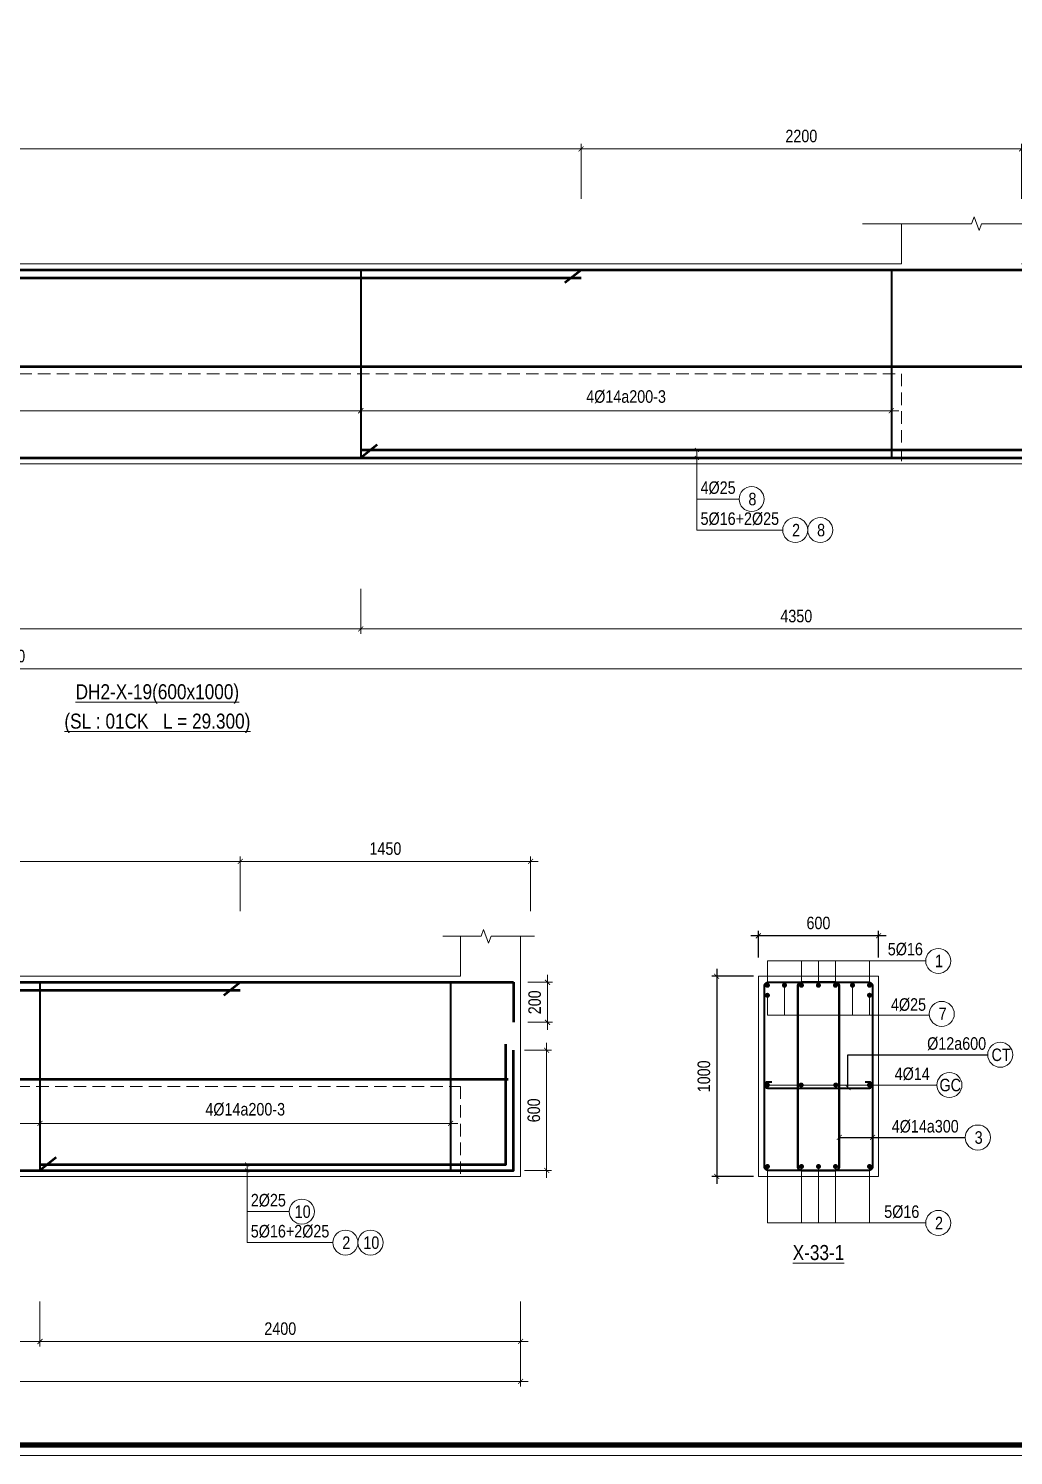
# Model space of a CAD drawing. Header units: millimetres. Extents: x 3014920 to 3563667, y -1638653 to -1356471.
# Drawn here: x 3245695 to 3250614, y -1600938 to -1593807 of the extents above; entities that cross this region are included whole.
import ezdxf
from ezdxf.enums import TextEntityAlignment as Align
from ezdxf.xclip import XClip

# ---------------------------------------------------------------- set-up
doc = ezdxf.new("R2010")
doc.units = ezdxf.units.MM
doc.header["$MEASUREMENT"] = 0
doc.header["$XCLIPFRAME"] = 0
doc.header["$PDMODE"] = 2
doc.linetypes.add('HIDDEN', pattern=[0.375, 0.25, -0.125])
doc.layers.get('0').update_dxf_attribs({"lineweight": 9})
doc.layers.get('Defpoints').update_dxf_attribs({"color": 10, "lineweight": 0})
for name, color, linetype, lineweight in [('CDAI', 21, 'Continuous', 40), ('CTHEP', 50, 'Continuous', 50), ('DBAO', 90, 'Continuous', 13), ('DGIONG', 130, 'Continuous', 13), ('KTH', 154, 'Continuous', 9), ('Net khuat', 8, 'HIDDEN', 13), ('TEXT', 7, 'Continuous', 15)]:
    doc.layers.add(name, color=color, linetype=linetype, lineweight=lineweight)
doc.styles.add('Star-HelCon', font='VHELVCN_0.TTF')
doc.styles.add('TTP-HelCon', font='VHELVCN_0.TTF')
doc.styles.add('VNI-HELVE-CONDENSE', font='VHELVCN_0.TTF')
doc.dimstyles.new('kc-25', dxfattribs={"dimtxt": 62.5, "dimasz": 20, "dimexe": 20, "dimexo": 50, "dimgap": 25, "dimtad": 3, "dimdec": 0, "dimzin": 0, "dimdsep": 46, "dimtxsty": 'VNI-HELVE-CONDENSE', "dimblk": 'DIM', "dimcen": 2.5, "dimclrd": 256, "dimclre": 154, "dimclrt": 7, "dimaunit": 1, "dimadec": 0, "dimazin": 0, "dimtfac": 1, "dimtdec": 0, "dimtix": 1, "dimtmove": 0, "dimatfit": 3, "dimldrblk": 'DOT', "dimfxl": 1, "dimtolj": 1, "dimtzin": 0, "dimarcsym": 0})
doc.dimstyles.new('TTP-25', dxfattribs={"dimscale": 25, "dimtxt": 2.5, "dimasz": 1, "dimexe": 1, "dimexo": 1, "dimgap": 0.09, "dimtad": 0, "dimdec": 4, "dimrnd": 1, "dimzin": 9, "dimdsep": 46, "dimtxsty": 'TTP-HelCon', "dimblk": 'ARCHTICK', "dimcen": 0.09, "dimdle": 1.5, "dimclrd": 256, "dimclre": 256, "dimclrt": 7, "dimadec": 0, "dimazin": 0, "dimtfac": 1, "dimtdec": 4, "dimtmove": 0, "dimatfit": 3, "dimldrblk": 'ARCHTICK', "dimfxl": 1, "dimtvp": 1, "dimtolj": 1, "dimtzin": 0, "dimarcsym": 0})

# ---------------------------------------------------------------- blocks, each defined once
blk = doc.blocks.new('_ArchTick')
at = {"color": 0, "linetype": 'ByBlock', "const_width": 0.15}
blk.add_lwpolyline([(-0.5, -0.5), (0.5, 0.5)], dxfattribs=at)
blk = doc.blocks.new('*D77')
at = {"layer": 'Defpoints', "color": 0, "ltscale": 500, "transparency": 16777216}
for p in [(3249339.9, -1598543), (3249131.7, -1599543), (3249339.9, -1599543)]:
    blk.add_point(p, dxfattribs=at)
at = {"layer": 'KTH', "lineweight": -2, "ltscale": 500, "transparency": 16777216}
for p, q in [((3249131.7, -1598505.5), (3249131.7, -1599580.5)), ((3249314.9, -1598543), (3249106.7, -1598543)), ((3249314.9, -1599543), (3249106.7, -1599543))]:
    blk.add_line(p, q, dxfattribs=at)
at = {"layer": 'KTH', "lineweight": -2, "ltscale": 500, "transparency": 16777216, "xscale": 25, "yscale": 25, "zscale": 25}
for p, rotation in [((3249131.7, -1598543), 90), ((3249131.7, -1599543), 270)]:
    blk.add_blockref('_ArchTick', p, dxfattribs=dict(at, rotation=rotation))
at = {"layer": 'KTH', "color": 7, "ltscale": 500, "transparency": 16777216, "insert": (3249067.9, -1599043), "char_height": 62.5, "attachment_point": 5, "rotation": 90, "style": 'TTP-HelCon'}
blk.add_mtext('\\A1;1000', dxfattribs=at)
blk = doc.blocks.new('*D78')
at = {"layer": 'Defpoints', "color": 0, "ltscale": 500, "transparency": 16777216}
for p in [(3249339.9, -1598340.7), (3249339.9, -1598474), (3249939.9, -1598474)]:
    blk.add_point(p, dxfattribs=at)
at = {"layer": 'KTH', "lineweight": -2, "ltscale": 500, "transparency": 16777216}
for p, q in [((3249339.9, -1598449), (3249339.9, -1598315.7)), ((3249939.9, -1598449), (3249939.9, -1598315.7)), ((3249977.4, -1598340.7), (3249302.4, -1598340.7))]:
    blk.add_line(p, q, dxfattribs=at)
at = {"layer": 'KTH', "lineweight": -2, "ltscale": 500, "transparency": 16777216, "xscale": 25, "yscale": 25, "zscale": 25, "rotation": 180}
blk.add_blockref('_ArchTick', (3249339.9, -1598340.7), dxfattribs=at)
at = {"layer": 'KTH', "lineweight": -2, "ltscale": 500, "transparency": 16777216, "xscale": 25, "yscale": 25, "zscale": 25}
blk.add_blockref('_ArchTick', (3249939.9, -1598340.7), dxfattribs=at)
at = {"layer": 'KTH', "color": 7, "ltscale": 500, "transparency": 16777216, "insert": (3249639.9, -1598276.9), "char_height": 62.5, "attachment_point": 5, "style": 'TTP-HelCon'}
blk.add_mtext('\\A1;600', dxfattribs=at)
blk = doc.blocks.new('DIM')
h = blk.add_hatch(color=1)
h.paths.add_polyline_path([(0.49, 0.29, 1), (0.29, 0.49), (-0.19, 0), (0.19, 0)])
h.paths.add_polyline_path([(0.19, 0), (-0.19, 0), (-0.49, -0.29, 1), (-0.29, -0.49)])
at = {"color": 9}
for p, q in [((-0.19, 0), (-1.5, 0)), ((0.19, 0), (1.5, 0))]:
    blk.add_line(p, q, dxfattribs=at)
at = {"color": 1}
for p, q in [((-0.49, -0.29), (0.29, 0.49)), ((-0.29, -0.49), (0.49, 0.29)), ((-0.19, 0), (0.19, 0))]:
    blk.add_line(p, q, dxfattribs=at)
blk.add_arc((-0.39, -0.39), 0.138, 135, 315, dxfattribs=at)
blk = doc.blocks.new('*D1888')
at = {"layer": 'Defpoints', "color": 0, "transparency": 16777216}
for p in [(71946.5, -6094.2), (74346.6, -6094.2), (71946.5, -6319.2)]:
    blk.add_point(p, dxfattribs=at)
at = {"layer": 'KTH', "lineweight": -2, "transparency": 16777216}
for p, q in [((71946.5, -6119.2), (71946.5, -6344.2)), ((74346.6, -6119.2), (74346.6, -6344.2)), ((74384.1, -6319.2), (71909, -6319.2))]:
    blk.add_line(p, q, dxfattribs=at)
at = {"layer": 'KTH', "lineweight": -2, "transparency": 16777216, "xscale": 25, "yscale": 25, "zscale": 25, "rotation": 180}
blk.add_blockref('_ArchTick', (71946.5, -6319.2), dxfattribs=at)
at = {"layer": 'KTH', "lineweight": -2, "transparency": 16777216, "xscale": 25, "yscale": 25, "zscale": 25}
blk.add_blockref('_ArchTick', (74346.6, -6319.2), dxfattribs=at)
at = {"layer": 'KTH', "color": 7, "transparency": 16777216, "insert": (73146.5, -6255.3), "char_height": 62.5, "attachment_point": 5, "style": 'TTP-HelCon'}
blk.add_mtext('\\A1;2400', dxfattribs=at)
blk = doc.blocks.new('*D1889')
at = {"layer": 'Defpoints', "color": 0, "transparency": 16777216}
for p in [(55595.2, -6094.2), (67846.2, -6294.2), (67846.2, -6519.1)]:
    blk.add_point(p, dxfattribs=at)
at = {"layer": 'KTH', "lineweight": -2, "transparency": 16777216}
for p, q in [((55595.2, -6119.2), (55595.2, -6544.1)), ((67846.2, -6319.2), (67846.2, -6544.1)), ((55557.7, -6519.1), (67883.7, -6519.1))]:
    blk.add_line(p, q, dxfattribs=at)
at = {"layer": 'KTH', "lineweight": -2, "transparency": 16777216, "xscale": 25, "yscale": 25, "zscale": 25, "rotation": 180}
blk.add_blockref('_ArchTick', (55595.2, -6519.1), dxfattribs=at)
at = {"layer": 'KTH', "lineweight": -2, "transparency": 16777216, "xscale": 25, "yscale": 25, "zscale": 25}
blk.add_blockref('_ArchTick', (67846.2, -6519.1), dxfattribs=at)
at = {"layer": 'KTH', "color": 7, "transparency": 16777216, "insert": (61720.7, -6455.3), "char_height": 62.5, "attachment_point": 5, "style": 'TTP-HelCon'}
blk.add_mtext('\\A1;10450', dxfattribs=at)
blk = doc.blocks.new('*D1890')
at = {"layer": 'Defpoints', "color": 0, "transparency": 16777216}
for p in [(58345.6, -5053.9), (63496.2, -5053.9), (63496.2, -5229.7)]:
    blk.add_point(p, dxfattribs=at)
at = {"layer": 'KTH', "lineweight": -2, "transparency": 16777216}
for p, q in [((58345.6, -5078.9), (58345.6, -5254.7)), ((63496.2, -5078.9), (63496.2, -5254.7)), ((58308.1, -5229.7), (63533.7, -5229.7))]:
    blk.add_line(p, q, dxfattribs=at)
at = {"layer": 'KTH', "lineweight": -2, "transparency": 16777216, "xscale": 25, "yscale": 25, "zscale": 25, "rotation": 180}
blk.add_blockref('_ArchTick', (58345.6, -5229.7), dxfattribs=at)
at = {"layer": 'KTH', "lineweight": -2, "transparency": 16777216, "xscale": 25, "yscale": 25, "zscale": 25}
blk.add_blockref('_ArchTick', (63496.2, -5229.7), dxfattribs=at)
at = {"layer": 'KTH', "color": 7, "transparency": 16777216, "insert": (60920.9, -5159.8), "char_height": 62.5, "attachment_point": 5, "style": 'TTP-HelCon'}
blk.add_mtext('\\A1;4Þ14a300-3', dxfattribs=at)
blk = doc.blocks.new('*D1891')
at = {"layer": 'Defpoints', "color": 0, "transparency": 16777216}
for p in [(74396.6, -3920.2), (72946.5, -4194.2), (74396.6, -4194.2)]:
    blk.add_point(p, dxfattribs=at)
at = {"layer": 'KTH', "lineweight": -2, "transparency": 16777216}
for p, q in [((72909, -3920.2), (74434.1, -3920.2)), ((72946.5, -4169.2), (72946.5, -3895.2)), ((74396.6, -4169.2), (74396.6, -3895.2))]:
    blk.add_line(p, q, dxfattribs=at)
at = {"layer": 'KTH', "lineweight": -2, "transparency": 16777216, "xscale": 25, "yscale": 25, "zscale": 25, "rotation": 180}
blk.add_blockref('_ArchTick', (72946.5, -3920.2), dxfattribs=at)
at = {"layer": 'KTH', "lineweight": -2, "transparency": 16777216, "xscale": 25, "yscale": 25, "zscale": 25}
blk.add_blockref('_ArchTick', (74396.6, -3920.2), dxfattribs=at)
at = {"layer": 'KTH', "color": 7, "transparency": 16777216, "insert": (73671.5, -3856.3), "char_height": 62.5, "attachment_point": 5, "style": 'TTP-HelCon'}
blk.add_mtext('\\A1;1450', dxfattribs=at)
blk = doc.blocks.new('*D1892')
at = {"layer": 'Defpoints', "color": 0, "transparency": 16777216}
for p in [(71946.5, -5053.9), (73996.5, -5053.9), (71946.5, -5229.7)]:
    blk.add_point(p, dxfattribs=at)
at = {"layer": 'KTH', "lineweight": -2, "transparency": 16777216}
for p, q in [((71946.5, -5078.9), (71946.5, -5254.7)), ((73996.5, -5078.9), (73996.5, -5254.7)), ((74034, -5229.7), (71909, -5229.7))]:
    blk.add_line(p, q, dxfattribs=at)
at = {"layer": 'KTH', "lineweight": -2, "transparency": 16777216, "xscale": 25, "yscale": 25, "zscale": 25, "rotation": 180}
blk.add_blockref('_ArchTick', (71946.5, -5229.7), dxfattribs=at)
at = {"layer": 'KTH', "lineweight": -2, "transparency": 16777216, "xscale": 25, "yscale": 25, "zscale": 25}
blk.add_blockref('_ArchTick', (73996.5, -5229.7), dxfattribs=at)
at = {"layer": 'KTH', "color": 7, "transparency": 16777216, "insert": (72971.5, -5159.8), "char_height": 62.5, "attachment_point": 5, "style": 'TTP-HelCon'}
blk.add_mtext('\\A1;4Þ14a200-3', dxfattribs=at)
blk = doc.blocks.new('*D1893')
at = {"layer": 'Defpoints', "color": 0, "transparency": 16777216}
for p in [(63496.2, -6094.1), (67846.2, -6094.1), (63496.2, -6319.1)]:
    blk.add_point(p, dxfattribs=at)
at = {"layer": 'KTH', "lineweight": -2, "transparency": 16777216}
for p, q in [((63496.2, -6119.1), (63496.2, -6344.1)), ((67846.2, -6119.1), (67846.2, -6344.1)), ((67883.7, -6319.1), (63458.7, -6319.1))]:
    blk.add_line(p, q, dxfattribs=at)
at = {"layer": 'KTH', "lineweight": -2, "transparency": 16777216, "xscale": 25, "yscale": 25, "zscale": 25, "rotation": 180}
blk.add_blockref('_ArchTick', (63496.2, -6319.1), dxfattribs=at)
at = {"layer": 'KTH', "lineweight": -2, "transparency": 16777216, "xscale": 25, "yscale": 25, "zscale": 25}
blk.add_blockref('_ArchTick', (67846.2, -6319.1), dxfattribs=at)
at = {"layer": 'KTH', "color": 7, "transparency": 16777216, "insert": (65671.2, -6255.3), "char_height": 62.5, "attachment_point": 5, "style": 'TTP-HelCon'}
blk.add_mtext('\\A1;4350', dxfattribs=at)
blk = doc.blocks.new('*D1894')
at = {"layer": 'Defpoints', "color": 0, "transparency": 16777216}
for p in [(63496.2, -5053.9), (66145.9, -5053.4), (63496.2, -5228.9)]:
    blk.add_point(p, dxfattribs=at)
at = {"layer": 'KTH', "lineweight": -2, "transparency": 16777216}
for p, q in [((63496.2, -5078.9), (63496.2, -5253.9)), ((66145.9, -5078.4), (66145.9, -5253.9)), ((66183.4, -5228.9), (63458.7, -5228.9))]:
    blk.add_line(p, q, dxfattribs=at)
at = {"layer": 'KTH', "lineweight": -2, "transparency": 16777216, "xscale": 25, "yscale": 25, "zscale": 25, "rotation": 180}
blk.add_blockref('_ArchTick', (63496.2, -5228.9), dxfattribs=at)
at = {"layer": 'KTH', "lineweight": -2, "transparency": 16777216, "xscale": 25, "yscale": 25, "zscale": 25}
blk.add_blockref('_ArchTick', (66145.9, -5228.9), dxfattribs=at)
at = {"layer": 'KTH', "color": 7, "transparency": 16777216, "insert": (64821.1, -5159), "char_height": 62.5, "attachment_point": 5, "style": 'TTP-HelCon'}
blk.add_mtext('\\A1;4Þ14a200-3', dxfattribs=at)
blk = doc.blocks.new('*D1895')
at = {"layer": 'Defpoints', "color": 0, "transparency": 16777216}
for p in [(68896.2, -5053.9), (71946.5, -5053.9), (71946.5, -5229.7)]:
    blk.add_point(p, dxfattribs=at)
at = {"layer": 'KTH', "lineweight": -2, "transparency": 16777216}
for p, q in [((68896.2, -5078.9), (68896.2, -5254.7)), ((71946.5, -5078.9), (71946.5, -5254.7)), ((68858.7, -5229.7), (71984, -5229.7))]:
    blk.add_line(p, q, dxfattribs=at)
at = {"layer": 'KTH', "lineweight": -2, "transparency": 16777216, "xscale": 25, "yscale": 25, "zscale": 25, "rotation": 180}
blk.add_blockref('_ArchTick', (68896.2, -5229.7), dxfattribs=at)
at = {"layer": 'KTH', "lineweight": -2, "transparency": 16777216, "xscale": 25, "yscale": 25, "zscale": 25}
blk.add_blockref('_ArchTick', (71946.5, -5229.7), dxfattribs=at)
at = {"layer": 'KTH', "color": 7, "transparency": 16777216, "insert": (70421.4, -5159.8), "char_height": 62.5, "attachment_point": 5, "style": 'TTP-HelCon'}
blk.add_mtext('\\A1;4Þ14a300-3', dxfattribs=at)
blk = doc.blocks.new('*D1897')
at = {"layer": 'Defpoints', "color": 0, "transparency": 16777216}
for p in [(67896.2, -3920.2), (67896.2, -4194.2), (72946.5, -4194.2)]:
    blk.add_point(p, dxfattribs=at)
at = {"layer": 'KTH', "lineweight": -2, "transparency": 16777216}
for p, q in [((72984, -3920.2), (67858.7, -3920.2)), ((67896.2, -4169.2), (67896.2, -3895.2)), ((72946.5, -4169.2), (72946.5, -3895.2))]:
    blk.add_line(p, q, dxfattribs=at)
at = {"layer": 'KTH', "lineweight": -2, "transparency": 16777216, "xscale": 25, "yscale": 25, "zscale": 25, "rotation": 180}
blk.add_blockref('_ArchTick', (67896.2, -3920.2), dxfattribs=at)
at = {"layer": 'KTH', "lineweight": -2, "transparency": 16777216, "xscale": 25, "yscale": 25, "zscale": 25}
blk.add_blockref('_ArchTick', (72946.5, -3920.2), dxfattribs=at)
at = {"layer": 'KTH', "color": 7, "transparency": 16777216, "insert": (70421.4, -3856.3), "char_height": 62.5, "attachment_point": 5, "style": 'TTP-HelCon'}
blk.add_mtext('\\A1;5050', dxfattribs=at)
blk = doc.blocks.new('*D1899')
at = {"layer": 'Defpoints', "color": 0, "transparency": 16777216}
for p in [(68896.2, -6094.2), (71946.5, -6094.2), (71946.5, -6319.2)]:
    blk.add_point(p, dxfattribs=at)
at = {"layer": 'KTH', "lineweight": -2, "transparency": 16777216}
for p, q in [((68896.2, -6119.2), (68896.2, -6344.2)), ((71946.5, -6119.2), (71946.5, -6344.2)), ((68858.7, -6319.2), (71984, -6319.2))]:
    blk.add_line(p, q, dxfattribs=at)
at = {"layer": 'KTH', "lineweight": -2, "transparency": 16777216, "xscale": 25, "yscale": 25, "zscale": 25, "rotation": 180}
blk.add_blockref('_ArchTick', (68896.2, -6319.2), dxfattribs=at)
at = {"layer": 'KTH', "lineweight": -2, "transparency": 16777216, "xscale": 25, "yscale": 25, "zscale": 25}
blk.add_blockref('_ArchTick', (71946.5, -6319.2), dxfattribs=at)
at = {"layer": 'KTH', "color": 7, "transparency": 16777216, "insert": (70421.4, -6255.3), "char_height": 62.5, "attachment_point": 5, "style": 'TTP-HelCon'}
blk.add_mtext('\\A1;3050', dxfattribs=at)
blk = doc.blocks.new('*D1902')
at = {"layer": 'Defpoints', "color": 0, "transparency": 16777216}
for p in [(66796.6, -3920.2), (64596.2, -4194.2), (66796.6, -4194.2)]:
    blk.add_point(p, dxfattribs=at)
at = {"layer": 'KTH', "lineweight": -2, "transparency": 16777216}
for p, q in [((64558.7, -3920.2), (66834.1, -3920.2)), ((64596.2, -4169.2), (64596.2, -3895.2)), ((66796.6, -4169.2), (66796.6, -3895.2))]:
    blk.add_line(p, q, dxfattribs=at)
at = {"layer": 'KTH', "lineweight": -2, "transparency": 16777216, "xscale": 25, "yscale": 25, "zscale": 25, "rotation": 180}
blk.add_blockref('_ArchTick', (64596.2, -3920.2), dxfattribs=at)
at = {"layer": 'KTH', "lineweight": -2, "transparency": 16777216, "xscale": 25, "yscale": 25, "zscale": 25}
blk.add_blockref('_ArchTick', (66796.6, -3920.2), dxfattribs=at)
at = {"layer": 'KTH', "color": 7, "transparency": 16777216, "insert": (65696.4, -3856.3), "char_height": 62.5, "attachment_point": 5, "style": 'TTP-HelCon'}
blk.add_mtext('\\A1;2200', dxfattribs=at)
blk = doc.blocks.new('*D1903')
at = {"layer": 'Defpoints', "color": 0, "transparency": 16777216}
for p in [(57246.6, -3920.2), (57246.6, -4194.2), (64596.2, -4194.2)]:
    blk.add_point(p, dxfattribs=at)
at = {"layer": 'KTH', "lineweight": -2, "transparency": 16777216}
for p, q in [((64633.7, -3920.2), (57209.1, -3920.2)), ((57246.6, -4169.2), (57246.6, -3895.2)), ((64596.2, -4169.2), (64596.2, -3895.2))]:
    blk.add_line(p, q, dxfattribs=at)
at = {"layer": 'KTH', "lineweight": -2, "transparency": 16777216, "xscale": 25, "yscale": 25, "zscale": 25, "rotation": 180}
blk.add_blockref('_ArchTick', (57246.6, -3920.2), dxfattribs=at)
at = {"layer": 'KTH', "lineweight": -2, "transparency": 16777216, "xscale": 25, "yscale": 25, "zscale": 25}
blk.add_blockref('_ArchTick', (64596.2, -3920.2), dxfattribs=at)
at = {"layer": 'KTH', "color": 7, "transparency": 16777216, "insert": (60921.4, -3856.3), "char_height": 62.5, "attachment_point": 5, "style": 'TTP-HelCon'}
blk.add_mtext('\\A1;7350', dxfattribs=at)
blk = doc.blocks.new('*D1905')
at = {"layer": 'Defpoints', "color": 0, "transparency": 16777216}
for p in [(67846.2, -6094.2), (74346.6, -6094.2), (67846.2, -6519.1)]:
    blk.add_point(p, dxfattribs=at)
at = {"layer": 'KTH', "lineweight": -2, "transparency": 16777216}
for p, q in [((67846.2, -6119.2), (67846.2, -6544.1)), ((74346.6, -6119.2), (74346.6, -6544.1)), ((74384.1, -6519.1), (67808.7, -6519.1))]:
    blk.add_line(p, q, dxfattribs=at)
at = {"layer": 'KTH', "lineweight": -2, "transparency": 16777216, "xscale": 25, "yscale": 25, "zscale": 25, "rotation": 180}
blk.add_blockref('_ArchTick', (67846.2, -6519.1), dxfattribs=at)
at = {"layer": 'KTH', "lineweight": -2, "transparency": 16777216, "xscale": 25, "yscale": 25, "zscale": 25}
blk.add_blockref('_ArchTick', (74346.6, -6519.1), dxfattribs=at)
at = {"layer": 'KTH', "color": 7, "transparency": 16777216, "insert": (71096.4, -6455.3), "char_height": 62.5, "attachment_point": 5, "style": 'TTP-HelCon'}
blk.add_mtext('\\A1;6500', dxfattribs=at)
blk = doc.blocks.new('*D1906')
at = {"layer": 'Defpoints', "color": 0, "transparency": 16777216}
for p in [(74358.3, -4524.2), (74358.3, -4724.2), (74480.8, -4724.2)]:
    blk.add_point(p, dxfattribs=at)
at = {"layer": 'KTH', "lineweight": -2, "transparency": 16777216}
for p, q in [((74480.8, -4486.7), (74480.8, -4761.7)), ((74383.3, -4524.2), (74505.8, -4524.2)), ((74383.3, -4724.2), (74505.8, -4724.2))]:
    blk.add_line(p, q, dxfattribs=at)
at = {"layer": 'KTH', "lineweight": -2, "transparency": 16777216, "xscale": 25, "yscale": 25, "zscale": 25}
for p, rotation in [((74480.8, -4524.2), 90), ((74480.8, -4724.2), 270)]:
    blk.add_blockref('_ArchTick', p, dxfattribs=dict(at, rotation=rotation))
at = {"layer": 'KTH', "color": 7, "transparency": 16777216, "insert": (74417, -4624.2), "char_height": 62.5, "attachment_point": 5, "rotation": 90, "style": 'TTP-HelCon'}
blk.add_mtext('\\A1;200', dxfattribs=at)
blk = doc.blocks.new('*D1907')
at = {"layer": 'Defpoints', "color": 0, "transparency": 16777216}
for p in [(74340.5, -4864.2), (74476.7, -4864.2), (74340.5, -5464.2)]:
    blk.add_point(p, dxfattribs=at)
at = {"layer": 'KTH', "lineweight": -2, "transparency": 16777216}
for p, q in [((74476.7, -5501.7), (74476.7, -4826.7)), ((74365.5, -4864.2), (74501.7, -4864.2)), ((74365.5, -5464.2), (74501.7, -5464.2))]:
    blk.add_line(p, q, dxfattribs=at)
at = {"layer": 'KTH', "lineweight": -2, "transparency": 16777216, "xscale": 25, "yscale": 25, "zscale": 25}
for p, rotation in [((74476.7, -4864.2), 90), ((74476.7, -5464.2), 270)]:
    blk.add_blockref('_ArchTick', p, dxfattribs=dict(at, rotation=rotation))
at = {"layer": 'KTH', "color": 7, "transparency": 16777216, "insert": (74412.8, -5164.2), "char_height": 62.5, "attachment_point": 5, "rotation": 90, "style": 'TTP-HelCon'}
blk.add_mtext('\\A1;600', dxfattribs=at)
blk = doc.blocks.new('*D1919')
at = {"layer": 'Defpoints', "color": 0, "transparency": 16777216}
for p in [(58345.6, -6094.2), (63496.2, -6094.2), (63496.2, -6319.2)]:
    blk.add_point(p, dxfattribs=at)
at = {"layer": 'KTH', "lineweight": -2, "transparency": 16777216}
for p, q in [((58345.6, -6119.2), (58345.6, -6344.2)), ((63496.2, -6119.2), (63496.2, -6344.2)), ((58308.1, -6319.2), (63533.7, -6319.2))]:
    blk.add_line(p, q, dxfattribs=at)
at = {"layer": 'KTH', "lineweight": -2, "transparency": 16777216, "xscale": 25, "yscale": 25, "zscale": 25, "rotation": 180}
blk.add_blockref('_ArchTick', (58345.6, -6319.2), dxfattribs=at)
at = {"layer": 'KTH', "lineweight": -2, "transparency": 16777216, "xscale": 25, "yscale": 25, "zscale": 25}
blk.add_blockref('_ArchTick', (63496.2, -6319.2), dxfattribs=at)
at = {"layer": 'KTH', "color": 7, "transparency": 16777216, "insert": (60920.9, -6255.3), "char_height": 62.5, "attachment_point": 5, "style": 'TTP-HelCon'}
blk.add_mtext('\\A1;3400', dxfattribs=at)
blk = doc.blocks.new('CHG_XX_Khung ten')
blk.add_lwpolyline([(15, 579), (826, 579), (826, 15), (15, 15)], close=True)
at = {"color": 4, "linetype": 'Continuous', "const_width": 1}
blk.add_lwpolyline([(17, 577), (824, 577), (824, 17), (17, 17)], close=True, dxfattribs=at)
blk = doc.blocks.new('2X-19')
at = {"layer": 'CDAI'}
for points in [[(63496.21518, -4524.16585), (63496.21518, -5464.16585)], [(66145.88685, -4523.42051), (66145.88685, -5463.42051)], [(71946.54577, -4524.16585), (71946.54577, -5464.16585)], [(73996.54383, -4524.16585), (73996.54383, -5464.16585)]]:
    blk.add_lwpolyline(points, dxfattribs=at)
at = {"layer": 'CTHEP'}
for p, q in [((64514.7909, -4588.69135), (64596.21679, -4524.16585)), ((72865.11988, -4588.69135), (72946.54577, -4524.16585)), ((74311.57278, -4524.16585), (74311.57278, -4724.16585)), ((74284.57713, -5009.16585), (53745.54971, -5009.16585)), ((63577.64107, -5399.64035), (63496.21518, -5464.16585)), ((72027.97167, -5399.64035), (71946.54577, -5464.16585))]:
    blk.add_line(p, q, dxfattribs=at)
for points in [[(55076.56114, -4524.16585), (74311.57278, -4524.16585)], [(57246.55135, -4564.16585), (64596.21679, -4564.16585)], [(67896.21515, -4564.16585), (72946.54577, -4564.16585)], [(71946.54577, -5434.16584), (74273.25177, -5434.16584), (74273.25177, -4834.16584)], [(45716.55231, -5464.16584), (74311.55328, -5464.16584), (74311.55328, -4864.16584)], [(63496.21518, -5424.16585), (68896.21515, -5424.16585)]]:
    blk.add_lwpolyline(points, dxfattribs=at)
at = {"layer": 'DBAO', "linetype": 'Continuous'}
for p, q in [((66196.55231, -4494.16585), (66196.55231, -4294.16585)), ((74046.55133, -4294.16585), (74046.55133, -4494.16585)), ((74346.55328, -4294.16585), (74346.55133, -4494.16585)), ((55646.55036, -4494.16585), (63546.21679, -4494.16585)), ((63546.21679, -4494.16585), (66196.55231, -4494.16585)), ((66796.55036, -4494.16585), (74046.55133, -4494.16585)), ((74346.55328, -4494.16585), (74346.55328, -5494.16585)), ((74346.55328, -5494.16585), (55696.55231, -5494.16585))]:
    blk.add_line(p, q, dxfattribs=at)
at = {"layer": 'DGIONG', "linetype": 'Continuous', "elevation": 0, "flags": 128}
blk.add_lwpolyline([(66846.55036, -4294.16585), (66596.21679, -4294.16585), (66583.71679, -4328.50932), (66558.71679, -4259.82238), (66546.21679, -4294.16585), (66001.69451, -4294.16585)], dxfattribs=at)
at = {"layer": 'DGIONG', "linetype": 'Continuous', "flags": 128}
blk.add_lwpolyline([(74416.86222, -4294.16585), (74199.42805, -4294.16585), (74186.92805, -4328.50932), (74161.92805, -4259.82238), (74149.42805, -4294.16585), (73958.1061, -4294.16585)], dxfattribs=at)
at = {"layer": 'DGIONG'}
for centre in [(65447.97148, -5670.16718), (73254.16414, -5670.16718), (65665.86098, -5825.14819), (65790.86098, -5825.14819), (73472.05364, -5825.14819), (73597.05364, -5825.14819)]:
    blk.add_circle(centre, 62.5, dxfattribs=at)
at = {"layer": 'Net khuat', "ltscale": 250}
for p, q in [((55696.55231, -5044.13575), (66196.55231, -5044.1494)), ((66196.55231, -5044.15113), (66196.55231, -5494.16585)), ((67146.55231, -5044.15324), (74046.55133, -5044.16394)), ((74046.55133, -5044.16394), (74046.55133, -5494.16585))]:
    blk.add_line(p, q, dxfattribs=at)
at = {"layer": 'TEXT', "style": 'TTP-HelCon'}
for s, p in [('4Þ25', (65193.05311, -5644.31424, 0)), ('2Þ25', (72999.24576, -5644.31424, 0)), ('5Þ16+2Þ25', (65193.05311, -5799.29524, 0)), ('5Þ16+2Þ25', (72999.24576, -5799.29524, 0))]:
    blk.add_text(s, height=62.5, dxfattribs=at).set_placement(p)
at = {"layer": 'TEXT', "style": 'Star-HelCon'}
for s, p in [('8', (65452.13815, -5670.16718)), ('10', (73258.3308, -5670.16718)), ('2', (65670.02765, -5825.14819)), ('8', (65795.02765, -5825.14819)), ('2', (73476.2203, -5825.14819)), ('10', (73601.2203, -5825.14819))]:
    blk.add_text(s, height=62.5, dxfattribs=at).set_placement(p, align=Align.MIDDLE)
at = {"layer": 'TEXT', "color": 6, "style": 'TTP-HelCon'}
for s, p in [('%%UDH2-X-19(600x1000)', (62480.41263, -6670.57175)), ('%%U(SL : 01CK   L = 29.300)', (62480.41263, -6817.46634))]:
    blk.add_text(s, height=75, dxfattribs=at).set_placement(p, align=Align.CENTER)
at = {"layer": 'KTH'}
for base, p1, p2, picture, middle in [((57246.55135, -3920.16124), (64596.21679, -4194.16585), (57246.55135, -4194.16585), '*D1903', (60921.38407, -3856.32791)), ((67896.21515, -3920.16124), (72946.54577, -4194.16585), (67896.21515, -4194.16585), '*D1897', (70421.38046, -3856.32791)), ((67846.21679, -6519.12159), (74346.55133, -6094.16585), (67846.21679, -6094.16585), '*D1905', (71096.38406, -6455.28825)), ((71946.54577, -6319.16585), (68896.21515, -6094.16585), (71946.54577, -6094.16585), '*D1899', (70421.38046, -6255.33251))]:
    dim = blk.add_linear_dim(base=base, p1=p1, p2=p2, dimstyle='TTP-25', override={"dimtmove": 1}, dxfattribs=at)
    dim.commit()
    dim.dimension.update_dxf_attribs({"geometry": picture, "text_midpoint": middle})
for base, p1, p2, picture, middle in [((66796.55036, -3920.16124), (64596.21679, -4194.16585), (66796.55036, -4194.16585), '*D1902', (65696.38358, -3856.32791)), ((74396.55328, -3920.16124), (72946.54577, -4194.16585), (74396.55328, -4194.16585), '*D1891', (73671.54953, -3856.32791)), ((63496.21518, -6319.12159), (67846.21679, -6094.12159), (63496.21518, -6094.12159), '*D1893', (65671.21599, -6255.28825)), ((71946.54577, -6319.16585), (74346.55133, -6094.16585), (71946.54577, -6094.16585), '*D1888', (73146.54855, -6255.33251))]:
    dim = blk.add_linear_dim(base=base, p1=p1, p2=p2, angle=180, dimstyle='TTP-25', override={"dimtmove": 1}, dxfattribs=at)
    dim.commit()
    dim.dimension.update_dxf_attribs({"geometry": picture, "text_midpoint": middle})
for p1, p2, distance, picture, middle in [((74358.25953, -4524.16585), (74358.25953, -4724.16585), 122.57461, '*D1906', (74417.0008, -4624.16585)), ((74340.50244, -5464.16584), (74340.50244, -4864.16584), -136.16204, '*D1907', (74412.83115, -5164.16584))]:
    dim = blk.add_aligned_dim(p1=p1, p2=p2, distance=distance, dimstyle='TTP-25', dxfattribs=at)
    dim.commit()
    dim.dimension.update_dxf_attribs({"geometry": picture, "text_midpoint": middle})
at = {"layer": 'KTH', "color": 1}
dim = blk.add_linear_dim(base=(63496.21518, -5229.67674), p1=(58345.55135, -5053.94724), p2=(63496.21518, -5053.94724), text='4Þ14a300-3', dimstyle='TTP-25', override={"dimtmove": 1}, dxfattribs=at)
dim.commit()
dim.dimension.update_dxf_attribs({"geometry": '*D1890', "text_midpoint": (60920.88327, -5159.76007)})
dim = blk.add_linear_dim(base=(63496.21518, -5228.9314), p1=(66145.88685, -5053.35777), p2=(63496.21518, -5053.94724), angle=180, text='4Þ14a200-3', dimstyle='TTP-25', override={"dimtmove": 1}, dxfattribs=at)
dim.commit()
dim.dimension.update_dxf_attribs({"geometry": '*D1894', "text_midpoint": (64821.05101, -5159.01474)})
at = {"layer": 'KTH'}
for base, p1, p2, text, picture, middle in [((71946.54577, -5229.67674), (68896.21515, -5053.94724), (71946.54577, -5053.94724), '4Þ14a300-3', '*D1895', (70421.38046, -5159.76007)), ((63496.21518, -6319.16585), (58345.55135, -6094.16585), (63496.21518, -6094.16585), '3400', '*D1919', (60920.88327, -6255.33251))]:
    dim = blk.add_linear_dim(base=base, p1=p1, p2=p2, text=text, dimstyle='TTP-25', override={"dimtmove": 1}, dxfattribs=at)
    dim.commit()
    dim.dimension.update_dxf_attribs({"geometry": picture, "text_midpoint": middle})
for base, p1, p2, text, picture, middle in [((71946.54577, -5229.67674), (73996.54383, -5053.94724), (71946.54577, -5053.94724), '4Þ14a200-3', '*D1892', (72971.5448, -5159.76007)), ((67846.21679, -6519.12159), (55595.21679, -6094.16585), (67846.21679, -6294.16585), '10450', '*D1889', (61720.71679, -6455.28825))]:
    dim = blk.add_linear_dim(base=base, p1=p1, p2=p2, angle=180, text=text, dimstyle='TTP-25', override={"dimtmove": 1}, dxfattribs=at)
    dim.commit()
    dim.dimension.update_dxf_attribs({"geometry": picture, "text_midpoint": middle})
at = {"layer": 'DGIONG'}
for points in [[(65174.54143, -5424.16585), (65174.54107, -5670.16718), (65385.47148, -5670.16718)], [(65174.54139, -5464.16585), (65174.54107, -5825.14819), (65603.36098, -5825.14819)], [(72980.73409, -5434.16584), (72980.73373, -5670.16718), (73191.66414, -5670.16718)], [(72980.73404, -5464.16585), (72980.73373, -5825.14819), (73409.55364, -5825.14819)]]:
    blk.add_leader(points, dimstyle='kc-25', override={"dimtad": 0, "dimldrblk": 'ArchTick', "dimfxl": 100, "dimarcsym": 1}, dxfattribs=at)

msp = doc.modelspace()

# ---------------------------------------------------------------- linework, layer by layer
at = {"layer": 'CDAI', "elevation": 0}
for points in [[(3249388.67632, -1598572.96483), (3249891.17632, -1598572.96483, -0.4142135624), (3249909.92632, -1598591.71483), (3249909.92632, -1599494.21483, -0.4142135624), (3249891.17632, -1599512.96483), (3249388.67632, -1599512.96483, -0.4142135624), (3249369.92632, -1599494.21483), (3249369.92632, -1598591.71483, -0.4142135624)], [(3249724.81432, -1598572.96483), (3249555.94843, -1598572.96483, 0.4142135624), (3249537.19843, -1598591.71483), (3249537.19843, -1599494.21483, 0.4142135624), (3249555.94843, -1599512.96483), (3249724.81432, -1599512.96483, 0.4142135624), (3249743.56432, -1599494.21483), (3249743.56432, -1598591.71483, 0.4142135624)], [(3249555.94843, -1598572.96483), (3249724.81432, -1598572.96483, -0.4142135624), (3249743.56432, -1598591.71483), (3249743.56432, -1599494.21483, -0.4142135624), (3249724.81432, -1599512.96483), (3249555.94843, -1599512.96483, -0.4142135624), (3249537.19843, -1599494.21483), (3249537.19843, -1598591.71483, -0.4142135624)]]:
    msp.add_lwpolyline(points, format="xyb", close=True, dxfattribs=at)
msp.add_lwpolyline([(3249406.84631, -1599071.29816), (3249384.92632, -1599071.29816, 0.4142135624), (3249369.92632, -1599086.29816, 0.4142135624), (3249384.92632, -1599101.29816), (3249894.92632, -1599101.29816, 0.4142135624), (3249909.92632, -1599086.29816, 0.4142135624), (3249894.92632, -1599071.29816), (3249873.00633, -1599071.29816)], format="xyb", dxfattribs=at)
at = {"layer": 'CTHEP', "const_width": 12.5, "elevation": 0}
for points in [[(3249378.67632, -1598587.96483, 1), (3249391.17632, -1598587.96483, 1)], [(3249463.97382, -1598587.96483, 1), (3249476.47382, -1598587.96483, 1)], [(3249548.67632, -1598587.96483, 1), (3249561.17632, -1598587.96483, 1)], [(3249633.67632, -1598587.96483, 1), (3249646.17632, -1598587.96483, 1)], [(3249718.67632, -1598587.96483, 1), (3249731.17632, -1598587.96483, 1)], [(3249803.67632, -1598587.96483, 1), (3249816.17632, -1598587.96483, 1)], [(3249888.67632, -1598587.96483, 1), (3249901.17632, -1598587.96483, 1)], [(3249378.67632, -1598637.96483, 1), (3249391.17632, -1598637.96483, 1)], [(3249888.67632, -1598637.96483, 1), (3249901.17632, -1598637.96483, 1)], [(3249378.67632, -1599086.29816, 1), (3249391.17632, -1599086.29816, 1)], [(3249547.31896, -1599086.29816, 1), (3249559.81896, -1599086.29816, 1)], [(3249720.3819, -1599086.29816, 1), (3249732.8819, -1599086.29816, 1)], [(3249888.67632, -1599086.29816, 1), (3249901.17632, -1599086.29816, 1)], [(3249378.67632, -1599493.57394, 1), (3249391.17632, -1599493.57394, 1)], [(3249548.67632, -1599493.57394, 1), (3249561.17632, -1599493.57394, 1)], [(3249633.85667, -1599493.57394, 1), (3249646.35667, -1599493.57394, 1)], [(3249718.67632, -1599493.57394, 1), (3249731.17632, -1599493.57394, 1)], [(3249888.67632, -1599493.57394, 1), (3249901.17632, -1599493.57394, 1)]]:
    msp.add_lwpolyline(points, format="xyb", close=True, dxfattribs=at)
at = {"layer": 'DBAO', "elevation": 0, "flags": 128}
for points in [[(3249339.92632, -1598542.96483), (3249939.92632, -1598542.96483)], [(3249939.92632, -1598542.96483), (3249939.92632, -1599542.96483), (3249339.92632, -1599542.96483), (3249339.92632, -1598542.96483)]]:
    msp.add_lwpolyline(points, dxfattribs=at)
at = {"layer": 'DGIONG'}
for p, q in [((3249384.92632, -1598587.96483), (3249384.92632, -1598466.21483)), ((3249384.92632, -1598466.21483), (3250175.52283, -1598466.21483)), ((3249554.92632, -1598587.96483), (3249554.92632, -1598466.21483)), ((3249640.10667, -1598587.96482), (3249640.10667, -1598466.21482)), ((3249724.92632, -1598587.96483), (3249724.92632, -1598466.21483)), ((3249894.92632, -1598587.96483), (3249894.92632, -1598466.21483)), ((3249469.92632, -1598736.42733), (3249469.92632, -1598587.96483)), ((3249809.92632, -1598736.42733), (3249809.92632, -1598587.96483)), ((3249384.92632, -1598637.96483), (3249384.92632, -1598736.42733)), ((3249894.92632, -1598637.96483), (3249894.92632, -1598736.42733)), ((3249384.92632, -1598736.42733), (3250193.18175, -1598736.42733)), ((3249384.92632, -1599086.29816), (3250231.48738, -1599086.29816)), ((3249384.92632, -1599775.36665), (3249384.92632, -1599497.96483)), ((3249554.92632, -1599775.36665), (3249554.92632, -1599497.96483)), ((3249640.10667, -1599775.36665), (3249640.10667, -1599497.96482)), ((3249724.92632, -1599775.36665), (3249724.92632, -1599497.96483)), ((3249894.92632, -1599775.36665), (3249894.92632, -1599497.96483)), ((3249384.92632, -1599775.36665), (3250175.52283, -1599775.36665))]:
    msp.add_line(p, q, dxfattribs=at)
for centre in [(3250238.02283, -1598466.21483), (3250255.68175, -1598730.90906), (3250547.77643, -1598935.24336), (3250293.98738, -1599086.29816), (3250435.85315, -1599348.64169), (3250238.02283, -1599775.36665)]:
    msp.add_circle(centre, 62.5, dxfattribs=at)

# ---------------------------------------------------------------- block references
at = {"layer": 'DBAO'}
ref = msp.add_blockref('2X-19', (3183858.08545, -1590487.84128), dxfattribs=at)
XClip(ref).set_block_clipping_path([(54567.067466381, -7335.949647899), (69012.2443773071, -3223.5803126011)])
ref = msp.add_blockref('2X-19', (3173805.75753, -1594048.79898), dxfattribs=at)
XClip(ref).set_block_clipping_path([(64853.631476596, -6976.9754938139), (74911.26701811, -3554.130279497)])

# ---------------------------------------------------------------- texts
at = {"layer": 'TEXT', "style": 'TTP-HelCon'}
for s, p in [('5Þ16', (3249986.18851, -1598438.30691)), ('4Þ25', (3250002.02067, -1598715.24783)), ('Þ12a600', (3250182.69101, -1598910.24336)), ('4Þ14', (3250020.65211, -1599061.29816)), ('4Þ14a300', (3250006.00486, -1599323.64169)), ('5Þ16', (3249968.38465, -1599750.36665))]:
    msp.add_text(s, height=62.5, dxfattribs=at).set_placement(p)
at = {"layer": 'TEXT', "style": 'Star-HelCon'}
for s, p in [('1', (3250242.18949, -1598466.21483)), ('7', (3250259.84841, -1598730.90906)), ('CT', (3250551.94309, -1598935.24336)), ('GC', (3250298.15405, -1599086.29816)), ('3', (3250440.01982, -1599348.64169)), ('2', (3250242.18949, -1599775.36665))]:
    msp.add_text(s, height=62.5, dxfattribs=at).set_placement(p, align=Align.MIDDLE)
at = {"layer": 'TEXT', "style": 'TTP-HelCon'}
msp.add_text('%%UX-33-1', height=75, dxfattribs=at).set_placement((3249640.10667, -1599960.95281), align=Align.CENTER)

# ---------------------------------------------------------------- dimensions: what is measured, and where the dimension line sits
at = {"layer": 'KTH', "ltscale": 500}
dim = msp.add_linear_dim(base=(3249339.92632, -1598340.71483), p1=(3249939.92632, -1598473.95288), p2=(3249339.92632, -1598473.95288), dimstyle='TTP-25', dxfattribs=at)
dim.commit()
dim.dimension.update_dxf_attribs({"geometry": '*D78', "text_midpoint": (3249639.92632, -1598276.8815)})
dim = msp.add_linear_dim(base=(3249131.68868, -1599542.96483), p1=(3249339.92632, -1598542.96483), p2=(3249339.92632, -1599542.96483), angle=90, dimstyle='TTP-25', dxfattribs=at)
dim.commit()
dim.dimension.update_dxf_attribs({"geometry": '*D77', "text_midpoint": (3249067.85534, -1599042.96483)})

# ---------------------------------------------------------------- leaders
at = {"layer": 'DGIONG'}
for points in [[(3249787.20936, -1599099.29816), (3249787.20936, -1598935.24336), (3250485.27643, -1598935.24336)], [(3249743.56432, -1599348.64169), (3250373.35315, -1599348.64169)], [(3249909.92632, -1599348.64169), (3250373.35315, -1599348.64169)]]:
    msp.add_leader(points, dimstyle='TTP-25', dxfattribs=at)

# ---------------------------------------------------------------- next in the draw order: block references
at = {"color": 5, "xscale": 25.92478421704392, "yscale": 25.92478421704392, "zscale": 25.92478421704392}
msp.add_blockref('CHG_XX_Khung ten', (3236626.06261, -1601326.46106), dxfattribs=at)

doc.saveas('drawing.dxf')
